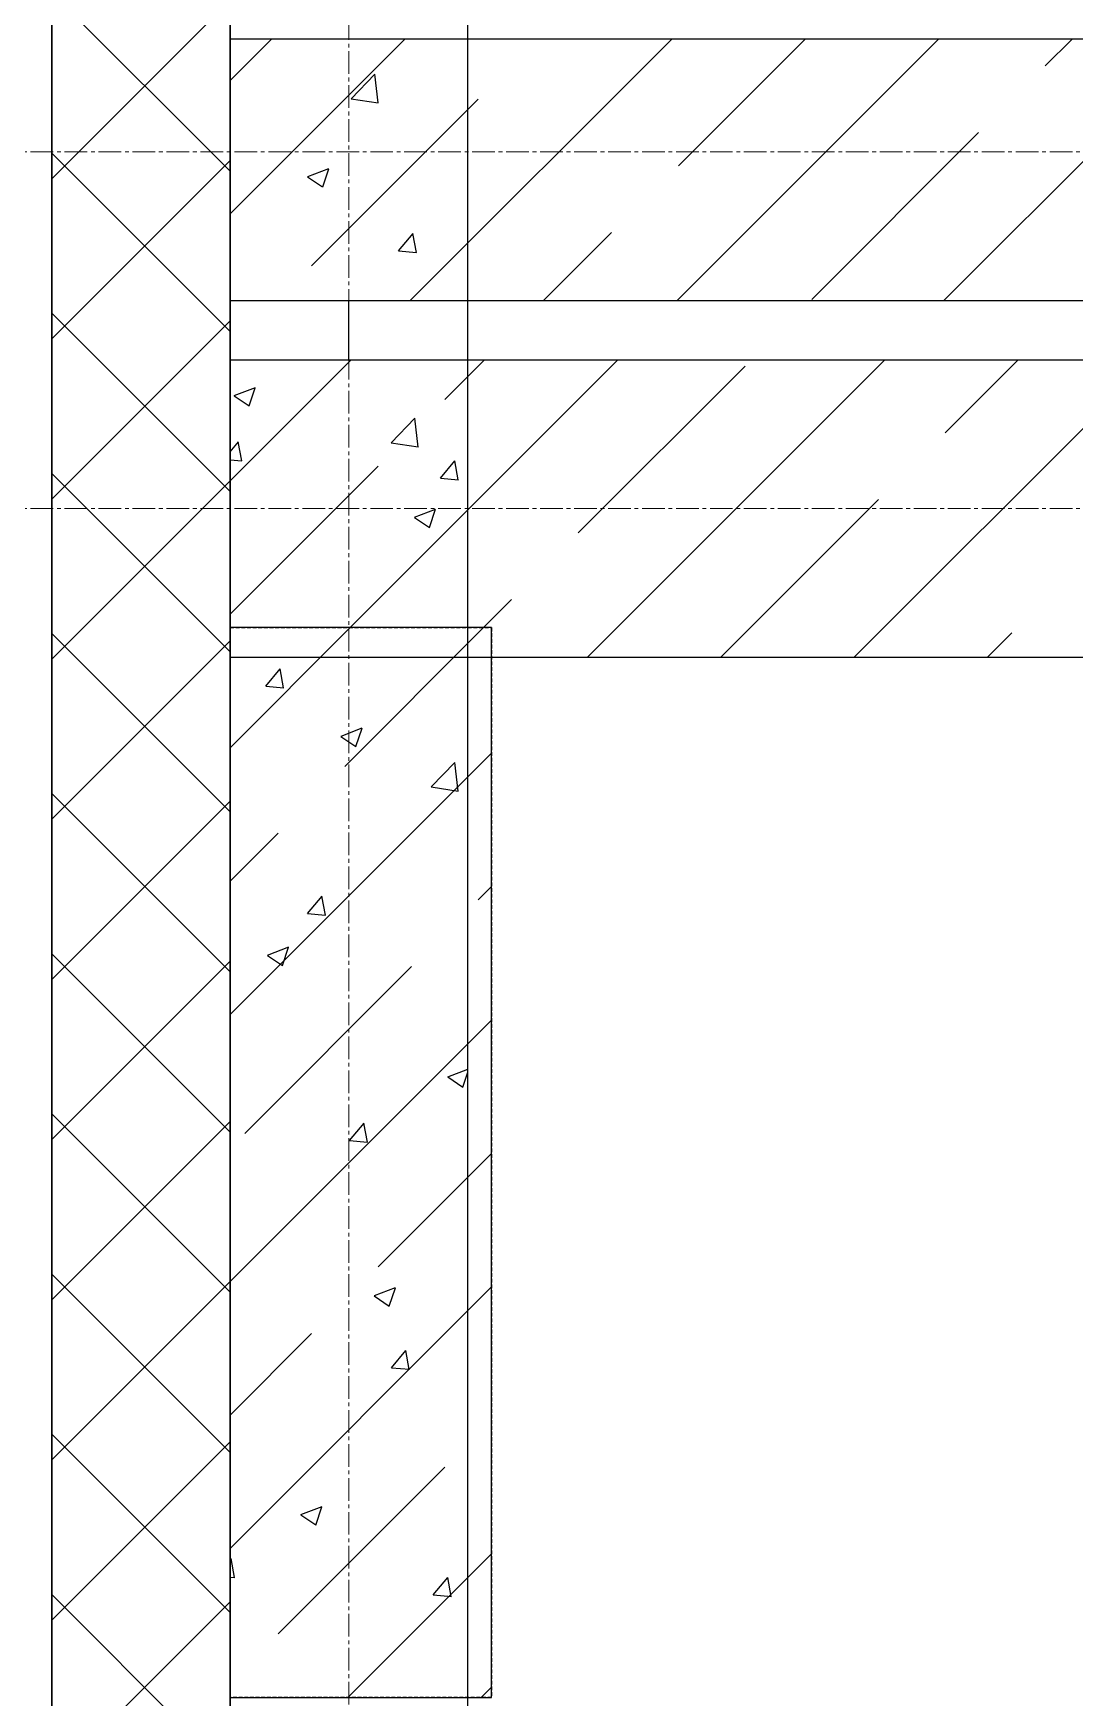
# Model space of a CAD drawing. Header units: millimetres. Extents: x -231292 to 573618, y -153144 to 564035.
# Drawn here: x 8638 to 9514, y 235966 to 237366 of the extents above; entities that cross this region are included whole.
import ezdxf

# ---------------------------------------------------------------- set-up
doc = ezdxf.new("R2010")
doc.units = ezdxf.units.MM
doc.linetypes.add('CENTER2', pattern=[28.575, 19.05, -3.175, 3.175, -3.175])
doc.linetypes.add('HIDDEN2', pattern=[4.7625, 3.175, -1.5875])
doc.layers.get('0').update_dxf_attribs({"color": 250})
for name, color, linetype, lineweight in [('АР_Колонны', 250, 'Continuous', 35), ('АР_Стены ЖБ', 250, 'Continuous', 35), ('АР_Стены ПЕНОблок', 250, 'Continuous', 20), ('АР_Тонкая', 250, 'Continuous', 5), ('АР_Утеплитель', 250, 'Continuous', 0), ('АР_Штриховка', 250, 'Continuous', 0), ('ДШ_КР', 130, 'Continuous', 35), ('РД_Оси_100', 250, 'Continuous', 0)]:
    doc.layers.add(name, color=color, linetype=linetype, lineweight=lineweight)

# ---------------------------------------------------------------- blocks, each defined once
blk = doc.blocks.new('оси_рен')
at = {"layer": 'РД_Оси_100', "color": 251, "linetype": 'CENTER2', "true_color": 0x636466}
blk.add_line((1195652.916, 135558.25), (1195652.916, 223268.25), dxfattribs=at)
for points in [[(1225207.916, 186613.25), (1190197.958, 186613.25), (1189697.958, 186763.25)], [(1225207.916, 186313.25), (1190197.958, 186313.25), (1189697.958, 186163.25)]]:
    blk.add_lwpolyline(points, dxfattribs=at)

msp = doc.modelspace()

# ---------------------------------------------------------------- linework, layer by layer
at = {"layer": 'АР_Колонны', "color": 18, "linetype": 'HIDDEN2', "lineweight": 25, "true_color": 0x000000}
for p, q in [((8803.243, 236866.253), (9023.243, 236866.253)), ((8803.243, 235966.253), (8803.243, 236866.253)), ((9023.243, 236866.253), (9023.243, 235966.253)), ((9023.243, 235966.253), (8803.243, 235966.253))]:
    msp.add_line(p, q, dxfattribs=at)
at = {"layer": 'АР_Колонны', "color": 18, "linetype": 'Continuous', "lineweight": 25, "true_color": 0x000000}
for p, q in [((9023.243, 236866.253), (8803.243, 236866.253)), ((8803.243, 236866.253), (8803.243, 235966.253)), ((9023.243, 236866.253), (8803.243, 236866.253)), ((8803.243, 236866.253), (8803.243, 235966.253)), ((9023.243, 235966.253), (9023.243, 236866.253)), ((9023.243, 235966.253), (9023.243, 236866.253)), ((8803.243, 235966.253), (9023.243, 235966.253)), ((8803.243, 235966.253), (9023.243, 235966.253))]:
    msp.add_line(p, q, dxfattribs=at)
at = {"layer": 'АР_Стены ЖБ', "color": 18, "linetype": 'Continuous', "lineweight": 25, "true_color": 0x000000}
for p, q in [((8803.244, 237361.253), (8803.244, 237141.253)), ((21408.292, 237361.253), (8803.244, 237361.253)), ((8803.244, 237141.253), (21628.292, 237141.253)), ((8803.243, 237091.253), (8803.243, 236841.253)), ((21678.243, 237091.253), (8803.243, 237091.253)), ((9023.243, 236866.253), (8803.243, 236866.253)), ((8803.243, 236866.253), (8803.243, 235966.253)), ((9023.243, 235966.253), (9023.243, 236866.253)), ((8803.243, 236841.253), (21928.243, 236841.253)), ((8803.243, 235966.253), (9023.243, 235966.253))]:
    msp.add_line(p, q, dxfattribs=at)
at = {"layer": 'АР_Стены ПЕНОблок', "color": 18, "linetype": 'Continuous', "lineweight": 25, "true_color": 0x000000}
for p, q in [((8803.243, 263866.253), (8803.243, 187666.253)), ((9003.243, 187666.253), (9003.243, 263866.253))]:
    msp.add_line(p, q, dxfattribs=at)
at = {"layer": 'АР_Тонкая', "color": 18, "linetype": 'Continuous', "lineweight": 25, "true_color": 0x000000}
msp.add_line((8653.243, 187666.253), (8653.243, 263866.253), dxfattribs=at)
at = {"layer": 'АР_Утеплитель', "color": 18, "linetype": 'Continuous', "lineweight": 25, "true_color": 0x000000}
for p, q in [((8653.243, 263866.253), (8653.243, 187666.253)), ((8803.243, 187666.253), (8803.243, 263866.253))]:
    msp.add_line(p, q, dxfattribs=at)
at = {"layer": 'АР_Штриховка', "color": 18, "linetype": 'Continuous', "lineweight": 25, "true_color": 0x000000}
for p, q in [((8803.243, 237250.078), (8653.243, 237400.078)), ((8653.243, 237243.791), (8803.243, 237393.791)), ((8803.244, 237214.187), (8950.31, 237361.253)), ((8803.244, 237326.44), (8838.057, 237361.253)), ((8954.816, 237141.253), (9174.816, 237361.253)), ((9179.323, 237141.253), (9399.323, 237361.253)), ((9180.399, 237254.583), (9287.069, 237361.253)), ((9403.829, 237141.253), (9623.829, 237361.253)), ((9489.096, 237338.773), (9511.576, 237361.253)), ((8905.168, 237311.106), (8924.952, 237331.725)), ((8927.742, 237307.601), (8924.936, 237331.723)), ((8871.703, 237170.393), (9012.02, 237310.709)), ((8905.157, 237311.131), (8927.747, 237307.628)), ((9292.653, 237142.33), (9432.969, 237282.646)), ((8803.243, 237115.374), (8653.243, 237265.374)), ((8653.243, 237109.088), (8803.243, 237259.088)), ((8868.533, 237245.394), (8881.167, 237236.872)), ((8868.627, 237245.603), (8886.412, 237252.43)), ((8881.177, 237236.869), (8886.327, 237252.218)), ((8944.959, 237183.045), (8957.204, 237197.638)), ((8960.006, 237181.681), (8957.069, 237197.603)), ((9067.069, 237141.253), (9124.273, 237198.456)), ((8944.958, 237183.035), (8960.14, 237181.707)), ((8803.243, 236980.671), (8653.243, 237130.671)), ((8653.243, 236974.384), (8803.243, 237124.384)), ((8803.243, 236989.68), (8904.816, 237091.253)), ((8879.323, 236841.253), (9129.323, 237091.253)), ((8983.956, 237058.14), (9017.069, 237091.253)), ((9103.829, 236841.253), (9353.829, 237091.253)), ((9328.335, 236841.253), (9578.335, 237091.253)), ((9404.906, 237030.076), (9466.082, 237091.253)), ((9096.209, 236945.887), (9236.526, 237086.203)), ((8806.825, 237061.415), (8824.61, 237068.242)), ((8819.375, 237052.681), (8824.525, 237068.03)), ((8806.731, 237061.206), (8819.365, 237052.684)), ((8938.843, 237021.637), (8958.627, 237042.256)), ((8961.417, 237018.132), (8958.611, 237042.254)), ((8803.243, 237014.154), (8810.263, 237022.52)), ((8813.064, 237006.564), (8810.127, 237022.485)), ((8938.831, 237021.663), (8961.421, 237018.159)), ((8803.243, 237007.46), (8813.199, 237006.589)), ((8980.203, 236991.988), (8992.448, 237006.581)), ((8995.248, 236990.624), (8992.312, 237006.546)), ((8803.243, 236845.967), (8653.243, 236995.967)), ((8803.243, 236877.427), (8927.83, 237002.013)), ((8653.243, 236839.68), (8803.243, 236989.68)), ((8980.202, 236991.978), (8995.384, 236990.65)), ((8958.44, 236959.149), (8976.224, 236965.976)), ((8970.989, 236950.416), (8976.139, 236965.765)), ((9216.082, 236841.253), (9348.779, 236973.95)), ((8958.345, 236958.941), (8970.979, 236950.419)), ((8991.576, 236841.253), (9040.083, 236889.76)), ((8803.243, 236765.173), (8904.322, 236866.253)), ((8899.766, 236749.443), (9016.576, 236866.253)), ((8803.243, 236711.263), (8653.243, 236861.263)), ((8653.243, 236704.976), (8803.243, 236854.976)), ((9440.589, 236841.253), (9461.032, 236861.697)), ((8833.261, 236816.87), (8845.507, 236831.463)), ((8848.307, 236815.507), (8845.37, 236831.428)), ((8833.261, 236816.86), (8848.443, 236815.532)), ((8896.543, 236774.753), (8909.177, 236766.231)), ((8896.637, 236774.961), (8914.422, 236781.788)), ((8909.187, 236766.228), (8914.337, 236781.577)), ((8803.243, 236540.667), (9023.243, 236760.667)), ((8972.518, 236732.169), (8992.302, 236752.788)), ((8995.092, 236728.664), (8992.286, 236752.786)), ((8803.243, 236576.559), (8653.243, 236726.559)), ((8972.506, 236732.195), (8995.096, 236728.691)), ((8653.243, 236570.272), (8803.243, 236720.272)), ((8803.243, 236652.92), (8843.64, 236693.317)), ((9012.02, 236637.19), (9023.243, 236648.414)), ((8868.505, 236625.813), (8880.75, 236640.407)), ((8883.55, 236624.45), (8880.613, 236640.371)), ((8868.504, 236625.803), (8883.686, 236624.475)), ((8803.243, 236441.855), (8653.243, 236591.855)), ((8834.741, 236590.565), (8847.375, 236582.043)), ((8834.835, 236590.773), (8852.62, 236597.6)), ((8847.385, 236582.04), (8852.535, 236597.389)), ((8653.243, 236435.568), (8803.243, 236585.568)), ((8815.576, 236440.747), (8955.893, 236581.064)), ((8803.243, 236316.161), (9023.243, 236536.161)), ((8986.355, 236488.3), (8998.99, 236479.777)), ((8986.45, 236488.508), (9003.243, 236494.954)), ((8998.999, 236479.775), (9003.243, 236492.422)), ((8803.243, 236307.151), (8653.243, 236457.151)), ((8653.243, 236300.864), (8803.243, 236450.864)), ((8903.748, 236434.757), (8915.993, 236449.35)), ((8918.793, 236433.393), (8915.856, 236449.314)), ((8903.747, 236434.746), (8918.929, 236433.418)), ((8927.83, 236328.494), (9023.243, 236423.907)), ((8803.243, 236172.448), (8653.243, 236322.448)), ((8653.243, 236166.161), (8803.243, 236316.161)), ((8803.243, 236091.654), (9023.243, 236311.654)), ((8924.648, 236304.32), (8942.432, 236311.147)), ((8937.197, 236295.587), (8942.347, 236310.936)), ((8924.553, 236304.112), (8937.188, 236295.59)), ((8803.243, 236203.907), (8871.703, 236272.367)), ((8938.992, 236243.7), (8951.237, 236258.293)), ((8954.036, 236242.336), (8951.099, 236258.257)), ((8938.991, 236243.69), (8954.173, 236242.361)), ((8803.243, 236037.744), (8653.243, 236187.744)), ((8653.243, 236031.457), (8803.243, 236181.457)), ((8843.64, 236019.798), (8983.956, 236160.114)), ((8862.846, 236120.132), (8880.63, 236126.959)), ((8875.395, 236111.399), (8880.545, 236126.748)), ((8862.751, 236119.924), (8875.386, 236111.402)), ((8803.243, 236081.921), (8804.296, 236083.175)), ((8807.095, 236067.218), (8804.158, 236083.139)), ((8902.348, 235966.253), (9023.243, 236087.148)), ((8803.243, 236067.593), (8807.232, 236067.244)), ((8974.235, 236052.643), (8986.48, 236067.236)), ((8989.279, 236051.279), (8986.342, 236067.2)), ((8803.243, 235903.04), (8653.243, 236053.04)), ((8653.243, 235896.753), (8803.243, 236046.753)), ((8974.234, 236052.633), (8989.416, 236051.305)), ((9014.601, 235966.253), (9023.243, 235974.895))]:
    msp.add_line(p, q, dxfattribs=at)
at = {"layer": 'ДШ_КР', "color": 18, "lineweight": 25, "true_color": 0x000000}
for p, q in [((8903.243, 237091.253), (8903.243, 237141.253)), ((8903.243, 237141.253), (21628.292, 237141.253)), ((21678.243, 237091.253), (8903.243, 237091.253))]:
    msp.add_line(p, q, dxfattribs=at)

# ---------------------------------------------------------------- block references
at = {"rotation": 359.999868838025}
msp.add_blockref('оси_рен', (-1186750.035, 50655.808), dxfattribs=at)

doc.saveas('drawing.dxf')
